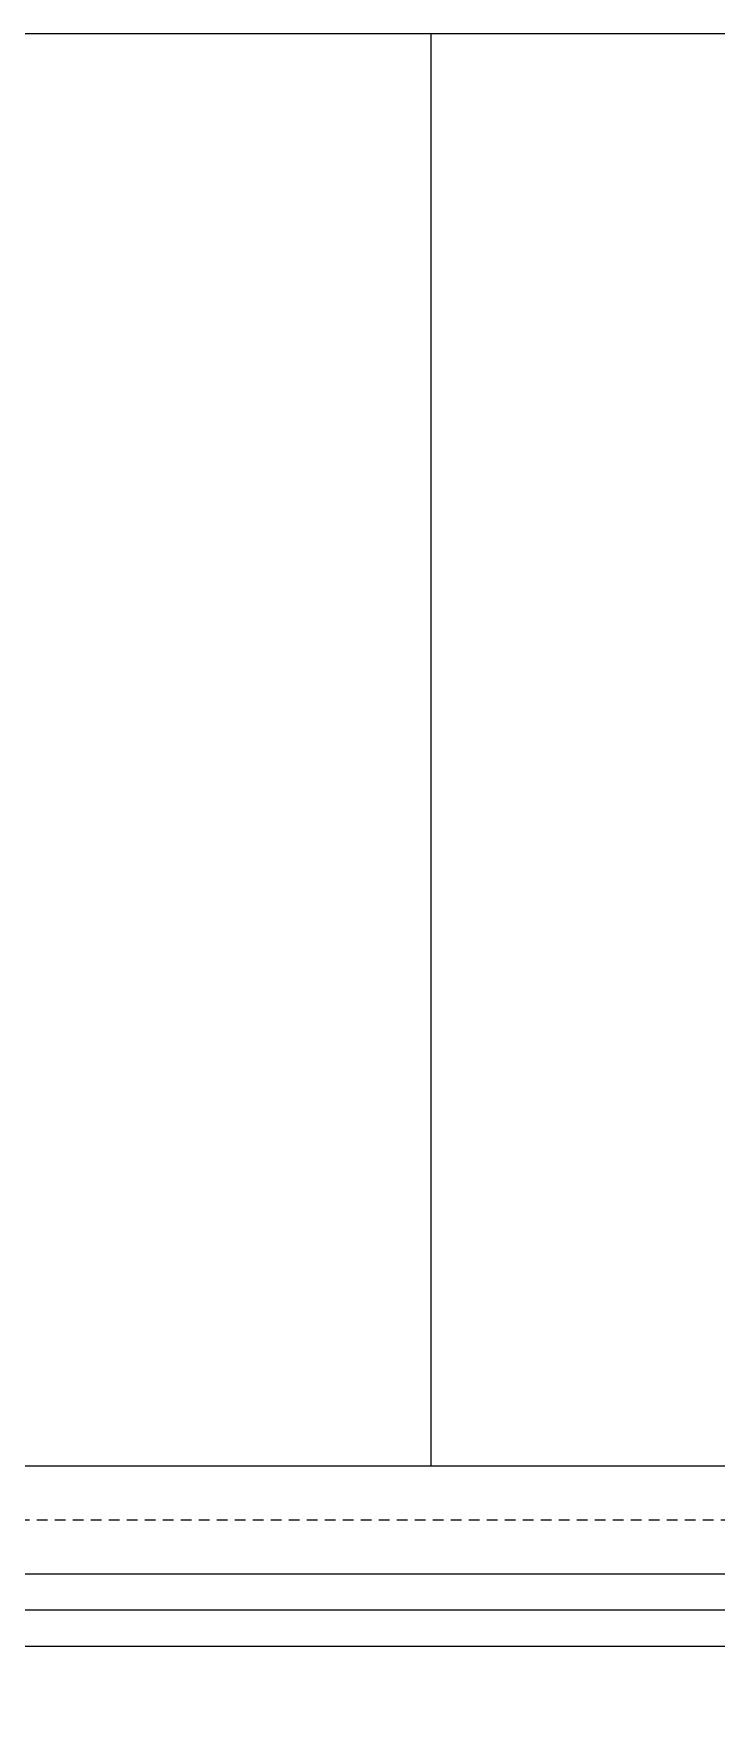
# Model space of a CAD drawing. Header units: millimetres. Extents: x 13515 to 183937, y -33900 to -660.
# Drawn here: x 80616 to 81564, y -18054 to -15710 of the extents above; entities that cross this region are included whole.
import ezdxf

# ---------------------------------------------------------------- set-up
doc = ezdxf.new("R2010")
doc.units = ezdxf.units.MM
doc.header["$LTSCALE"] = 100
doc.header["$MEASUREMENT"] = 0
doc.linetypes.add('CEN', pattern=[62, 60, -1, 0, -1])
doc.linetypes.add('HID', pattern=[2.5, 1.5, -1])
doc.layers.get('Defpoints').update_dxf_attribs({"color": 171, "linetype": 'CONTINUOUS'})
for name, color, linetype in [('CEN', 1, 'CEN'), ('CON', 2, 'CONTINUOUS'), ('ELE9', 9, 'CONTINUOUS'), ('INS', 251, 'BATTING'), ('wire-meshes', 1, 'CONTINUOUS'), ('초평탄', 4, 'CONTINUOUS')]:
    doc.layers.add(name, color=color, linetype=linetype)
doc.linetypes.add('BATTING', pattern='A,0.0001,-0.1,[134,ltypeshp.shx,S=0.1,R=0,X=-0.1,Y=0],-0.2,[134,ltypeshp.shx,S=0.1,R=180,X=0.1,Y=0],-0.1', length=0.4001)

msp = doc.modelspace()

# ---------------------------------------------------------------- linework, layer by layer
at = {"layer": 'CEN'}
msp.add_line((77970, -17696.7), (97050, -17696.7), dxfattribs=at)
at = {"layer": 'CON', "ltscale": 0.1}
msp.add_lwpolyline([(77970, -17946.7), (82517.9, -17946.7), (82517.9, -17696.7)], dxfattribs=at)
at = {"layer": 'Defpoints', "ltscale": 10000}
msp.add_lwpolyline([(97050, -15710), (77970, -15710), (77970, -31500), (97050, -31500)], close=True, dxfattribs=at)
at = {"layer": 'ELE9', "ltscale": 1000}
msp.add_line((81167.9, -17696.7), (81167.9, -15710), dxfattribs=at)
at = {"layer": 'INS', "ltscale": 0.12}
msp.add_lwpolyline([(82517.9, -17896.7), (77970, -17896.7)], dxfattribs=at)
at = {"layer": 'wire-meshes', "linetype": 'HID', "ltscale": 0.1}
msp.add_line((77970, -17771.7), (82517.9, -17771.7), dxfattribs=at)
at = {"layer": '초평탄', "ltscale": 0.1}
for points in [[(77970, -17696.7), (82517.9, -17696.7)], [(77970, -17846.7), (82517.9, -17846.7)]]:
    msp.add_lwpolyline(points, dxfattribs=at)

doc.saveas('drawing.dxf')
